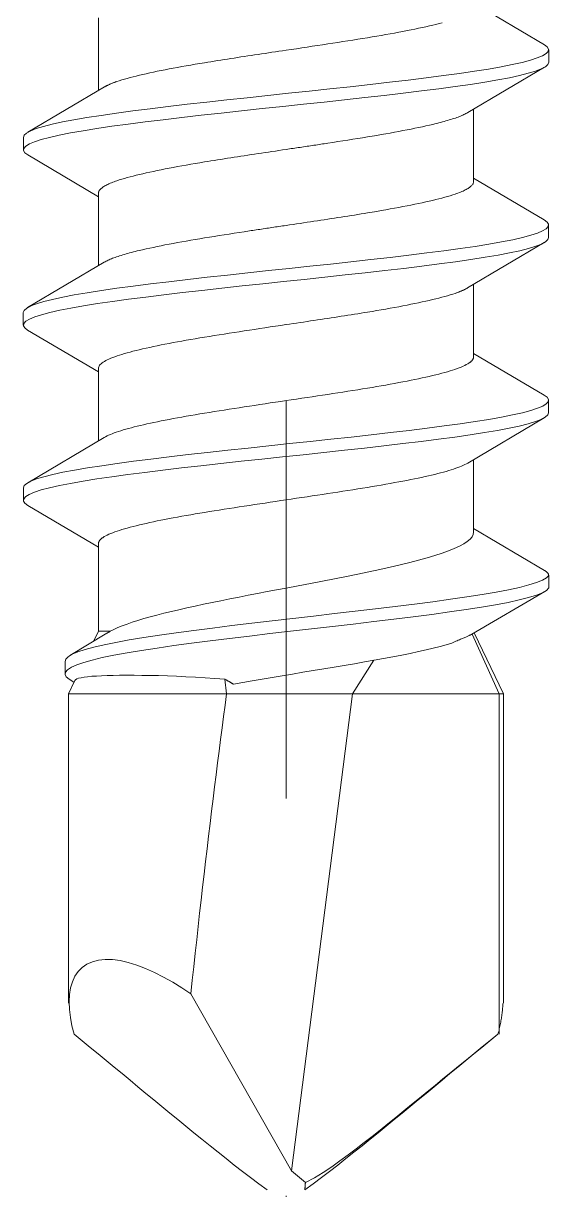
# Model space of a CAD drawing. Header units: millimetres. Extents: x 1459 to 16731, y 971 to 8404.
# Drawn here: x 5624.91 to 5629.11, y 1979.21 to 1988.53 of the extents above; entities that cross this region are included whole.
import ezdxf

# ---------------------------------------------------------------- set-up
doc = ezdxf.new("R2010")
doc.units = ezdxf.units.MM
doc.header["$LTSCALE"] = 0.5
doc.linetypes.add('CENTER', pattern=[50.8, 31.75, -6.35, 6.35, -6.35])
doc.layers.get('0').update_dxf_attribs({"lineweight": 20})
doc.layers.add('Quincaillerie', color=150, linetype='Continuous', lineweight=20)

# ---------------------------------------------------------------- blocks, each defined once
blk = doc.blocks.new('4970074')
at = {"color": 1, "linetype": 'CENTER'}
blk.add_line((0, 5.75), (0, -47.0029), dxfattribs=at)
for p, q in [((1.5, -35.5181), (2.0656, -35.852)), ((-1.5, -36.218), (-1.5, -35.6381)), ((2.1, -35.992), (2.1, -35.892)), ((2.0656, -36.032), (1.4533, -36.3938)), ((-2.064, -36.5513), (-1.4519, -36.1894)), ((1.5, -36.946), (1.5, -36.366)), ((-2.0991, -36.6924), (-2.0991, -36.5924)), ((-1.5, -37.0663), (-2.0649, -36.7328)), ((1.5, -36.9177), (2.0649, -37.2512)), ((-1.5, -37.6181), (-1.5, -37.038)), ((2.0991, -37.3916), (2.0991, -37.2916)), ((2.064, -37.4328), (1.4519, -37.7947)), ((-2.0656, -37.952), (-1.4533, -37.5902)), ((1.5, -38.346), (1.5, -37.766)), ((-2.1, -38.092), (-2.1, -37.992)), ((-1.5, -38.466), (-2.0656, -38.132)), ((1.5, -38.318), (2.064, -38.6513)), ((-1.5, -39.0177), (-1.5, -38.4384)), ((2.0991, -38.7924), (2.0991, -38.6924)), ((2.0649, -38.8328), (1.453, -39.1944)), ((-2.0649, -39.3512), (-1.453, -38.9897)), ((1.5, -39.7456), (1.5, -39.1663)), ((-2.0991, -39.4916), (-2.0991, -39.3916)), ((-1.5, -39.866), (-2.064, -39.5328)), ((1.5, -39.718), (2.0656, -40.052)), ((-1.5, -40.5384), (-1.5, -39.8381)), ((2.1, -40.192), (2.1, -40.092)), ((2.068, -40.221), (1.4853, -40.5615)), ((-1.5385, -40.6189), (-1.5, -40.5384)), ((-1.4048, -40.5384), (-1.5, -40.5384)), ((-1.7271, -40.7323), (-1.4321, -40.5543)), ((1.7045, -41.0384), (1.4878, -40.5601)), ((1.5054, -40.5497), (1.74, -41.0384)), ((-1.7666, -40.8795), (-1.7666, -40.7795)), ((0.5318, -41.0384), (0.702, -40.7703)), ((-1.74, -41.0384), (-1.6888, -40.9319)), ((-1.695, -40.9448), (-1.7342, -40.922)), ((-0.475, -41.0384), (-0.4883, -40.922)), ((-0.475, -41.0384), (-1.74, -41.0384)), ((-1.74, -41.0384), (-1.74, -43.5091)), ((-0.475, -41.0384), (0.5318, -41.0384)), ((0.5318, -41.0384), (0.0436, -44.8482)), ((0.5318, -41.0384), (1.7045, -41.0384)), ((1.74, -41.0384), (1.7045, -41.0384)), ((1.7045, -41.0384), (1.7045, -43.7582)), ((1.74, -41.0384), (1.74, -43.5091)), ((0.0436, -44.8482), (-0.7612, -43.4358)), ((0.0436, -44.8482), (0.155, -44.9416))]:
    blk.add_line(p, q)
at = {"flags": 128}
for points in [[(1.1727, -35.6956), (1.1985, -35.6894), (1.2233, -35.6831), (1.2471, -35.6768)], [(0.3338, -35.8456), (0.3747, -35.8393), (0.4152, -35.8331), (0.4554, -35.8268), (0.4953, -35.8206), (0.5348, -35.8143), (0.5738, -35.8081), (0.6124, -35.8018), (0.6505, -35.7956), (0.6881, -35.7894), (0.7252, -35.7831), (0.7617, -35.7768), (0.7976, -35.7706), (0.8329, -35.7643), (0.8676, -35.7581), (0.9016, -35.7518), (0.9349, -35.7456), (0.9675, -35.7393), (0.9993, -35.7331), (1.0303, -35.7268), (1.0605, -35.7206), (1.0899, -35.7143), (1.1184, -35.7081), (1.146, -35.7018), (1.1727, -35.6956)], [(-2.0991, -36.5924), (-2.0927, -36.5748), (-2.0733, -36.5572), (-2.0412, -36.5395), (-1.9965, -36.5219), (-1.9392, -36.5043), (-1.8696, -36.4867), (-1.7879, -36.469), (-1.695, -36.4514), (-1.5916, -36.4338), (-1.4783, -36.4161), (-1.356, -36.3985), (-1.2253, -36.3809), (-1.0869, -36.3632), (-0.9417, -36.3456), (-0.7904, -36.328), (-0.6341, -36.3104), (-0.4738, -36.2927), (-0.3106, -36.2751), (-0.1455, -36.2575), (0.0205, -36.2398), (0.1863, -36.2222), (0.3511, -36.2046), (0.5136, -36.187), (0.6728, -36.1693), (0.8277, -36.1517), (0.9775, -36.1341), (1.1212, -36.1164), (1.2581, -36.0988), (1.3872, -36.0812), (1.5076, -36.0636), (1.6186, -36.0459), (1.7192, -36.0283), (1.8088, -36.0107), (1.887, -35.993), (1.9536, -35.9754), (2.0082, -35.9578), (2.0504, -35.9401), (2.0799, -35.9225), (2.0964, -35.9049), (2.0995, -35.8873), (2.0891, -35.8696), (2.0656, -35.852)], [(-0.6508, -35.9956), (-0.6254, -35.9914), (-0.5998, -35.9873), (-0.574, -35.9831), (-0.548, -35.9789), (-0.5218, -35.9748), (-0.4954, -35.9706), (-0.4688, -35.9664), (-0.4421, -35.9623), (-0.4152, -35.9581), (-0.3882, -35.9539), (-0.361, -35.9498), (-0.3337, -35.9456), (-0.3063, -35.9414), (-0.2788, -35.9373), (-0.2512, -35.9331), (-0.2235, -35.9289), (-0.1957, -35.9248), (-0.1679, -35.9206), (-0.14, -35.9164), (-0.1121, -35.9123), (-0.0841, -35.9081), (-0.0561, -35.9039), (-0.028, -35.8998), (0, -35.8956)], [(-2.0649, -36.7328), (-2.0883, -36.7151), (-2.0986, -36.6975), (-2.0958, -36.6799), (-2.0802, -36.6622), (-2.0517, -36.6446), (-2.0106, -36.627), (-1.9569, -36.6093), (-1.8907, -36.5917), (-1.8124, -36.574), (-1.7225, -36.5564), (-1.622, -36.5388), (-1.5114, -36.5211), (-1.3915, -36.5035), (-1.263, -36.4859), (-1.1267, -36.4682), (-0.9832, -36.4506), (-0.8335, -36.4329), (-0.6784, -36.4153), (-0.5191, -36.3977), (-0.3565, -36.38), (-0.1918, -36.3624), (-0.0258, -36.3448), (0.1403, -36.3271), (0.3055, -36.3095), (0.4688, -36.2918), (0.6291, -36.2742), (0.7854, -36.2566), (0.9367, -36.2389), (1.0823, -36.2213), (1.2212, -36.2037), (1.3525, -36.186), (1.4755, -36.1684), (1.5892, -36.1507), (1.6928, -36.1331), (1.7854, -36.1155), (1.8669, -36.0978), (1.9367, -36.0802), (1.9946, -36.0626), (2.0402, -36.0449), (2.0732, -36.0273), (2.0932, -36.0096), (2.1, -35.992)], [(-1.3515, -36.1456), (-1.3327, -36.1393), (-1.3128, -36.1331), (-1.2919, -36.1268), (-1.2699, -36.1206), (-1.247, -36.1143), (-1.223, -36.1081), (-1.1981, -36.1019), (-1.1723, -36.0956), (-1.1456, -36.0893), (-1.1179, -36.0831), (-1.0894, -36.0768), (-1.0601, -36.0706), (-1.0299, -36.0643), (-0.999, -36.0581), (-0.9673, -36.0518), (-0.9348, -36.0456), (-0.9016, -36.0393), (-0.8677, -36.0331), (-0.8331, -36.0268), (-0.7979, -36.0206), (-0.762, -36.0143), (-0.7255, -36.0081), (-0.6885, -36.0019), (-0.6508, -35.9956)], [(-1.4514, -36.1891), (-1.4484, -36.1873), (-1.4452, -36.1854), (-1.4419, -36.1836), (-1.4385, -36.1818), (-1.4351, -36.18), (-1.4315, -36.1782), (-1.4279, -36.1764), (-1.4241, -36.1746), (-1.4203, -36.1728), (-1.4164, -36.171), (-1.4123, -36.1691), (-1.4082, -36.1673), (-1.404, -36.1655), (-1.3997, -36.1637), (-1.3953, -36.1619), (-1.3908, -36.1601), (-1.3862, -36.1583), (-1.3815, -36.1565), (-1.3767, -36.1547), (-1.3719, -36.1528), (-1.3669, -36.151), (-1.3618, -36.1492), (-1.3567, -36.1474), (-1.3515, -36.1456)], [(1.1727, -36.4884), (1.189, -36.4845), (1.2049, -36.4806), (1.2205, -36.4766), (1.2356, -36.4727), (1.2504, -36.4688), (1.2647, -36.4649), (1.2787, -36.4609), (1.2922, -36.457), (1.3054, -36.4531), (1.3181, -36.4491), (1.3305, -36.4452), (1.3424, -36.4413), (1.3539, -36.4374), (1.365, -36.4334), (1.3757, -36.4295), (1.386, -36.4256), (1.3958, -36.4217), (1.4052, -36.4177), (1.4142, -36.4138), (1.4228, -36.4099), (1.4309, -36.406), (1.4386, -36.402), (1.4458, -36.3981), (1.4526, -36.3942)], [(0.3338, -36.6384), (0.3747, -36.6322), (0.4152, -36.6259), (0.4554, -36.6197), (0.4953, -36.6134), (0.5348, -36.6072), (0.5738, -36.6009), (0.6124, -36.5947), (0.6505, -36.5884), (0.6881, -36.5822), (0.7252, -36.5759), (0.7617, -36.5697), (0.7976, -36.5634), (0.8329, -36.5572), (0.8676, -36.5509), (0.9016, -36.5447), (0.9349, -36.5384), (0.9675, -36.5322), (0.9993, -36.5259), (1.0303, -36.5197), (1.0605, -36.5134), (1.0899, -36.5072), (1.1184, -36.5009), (1.146, -36.4947), (1.1727, -36.4884)], [(-0.6508, -36.7884), (-0.6254, -36.7843), (-0.5998, -36.7801), (-0.574, -36.7759), (-0.548, -36.7718), (-0.5218, -36.7676), (-0.4954, -36.7634), (-0.4688, -36.7593), (-0.4421, -36.7551), (-0.4152, -36.7509), (-0.3882, -36.7468), (-0.361, -36.7426), (-0.3337, -36.7384), (-0.3063, -36.7343), (-0.2788, -36.7301), (-0.2512, -36.7259), (-0.2235, -36.7218), (-0.1957, -36.7176), (-0.1679, -36.7134), (-0.14, -36.7093), (-0.1121, -36.7051), (-0.0841, -36.7009), (-0.0561, -36.6968), (-0.028, -36.6926), (0, -36.6884)], [(0, -36.6884), (0.014, -36.6863), (0.028, -36.6843), (0.0421, -36.6822), (0.0561, -36.6801), (0.0701, -36.678), (0.0841, -36.6759), (0.0981, -36.6738), (0.1121, -36.6718), (0.1261, -36.6697), (0.14, -36.6676), (0.154, -36.6655), (0.1679, -36.6634), (0.1819, -36.6613), (0.1958, -36.6593), (0.2097, -36.6572), (0.2236, -36.6551), (0.2374, -36.653), (0.2513, -36.6509), (0.2651, -36.6488), (0.2789, -36.6468), (0.2926, -36.6447), (0.3064, -36.6426), (0.3201, -36.6405), (0.3338, -36.6384)], [(-1.3515, -36.9384), (-1.3327, -36.9322), (-1.3128, -36.9259), (-1.2919, -36.9197), (-1.2699, -36.9134), (-1.247, -36.9072), (-1.223, -36.9009), (-1.1981, -36.8947), (-1.1723, -36.8884), (-1.1456, -36.8822), (-1.1179, -36.8759), (-1.0894, -36.8697), (-1.0601, -36.8634), (-1.0299, -36.8572), (-0.999, -36.8509), (-0.9673, -36.8447), (-0.9348, -36.8384), (-0.9016, -36.8322), (-0.8677, -36.8259), (-0.8331, -36.8197), (-0.7979, -36.8134), (-0.762, -36.8072), (-0.7255, -36.8009), (-0.6885, -36.7947), (-0.6508, -36.7884)], [(-1.4994, -37.0384), (-1.4991, -37.0342), (-1.4982, -37.0301), (-1.4969, -37.0259), (-1.495, -37.0217), (-1.4927, -37.0176), (-1.4898, -37.0134), (-1.4864, -37.0092), (-1.4825, -37.0051), (-1.478, -37.0009), (-1.4731, -36.9967), (-1.4677, -36.9926), (-1.4618, -36.9884), (-1.4553, -36.9842), (-1.4484, -36.9801), (-1.4409, -36.9759), (-1.433, -36.9717), (-1.4245, -36.9676), (-1.4156, -36.9634), (-1.4061, -36.9592), (-1.3962, -36.9551), (-1.3857, -36.9509), (-1.3748, -36.9468), (-1.3634, -36.9426), (-1.3515, -36.9384)], [(1.3515, -37.0456), (1.3634, -37.0414), (1.3748, -37.0373), (1.3857, -37.0331), (1.3962, -37.0289), (1.4061, -37.0248), (1.4156, -37.0206), (1.4245, -37.0164), (1.433, -37.0123), (1.4409, -37.0081), (1.4484, -37.0039), (1.4553, -36.9998), (1.4618, -36.9956), (1.4677, -36.9914), (1.4731, -36.9873), (1.478, -36.9831), (1.4825, -36.9789), (1.4864, -36.9748), (1.4898, -36.9706), (1.4927, -36.9664), (1.495, -36.9623), (1.4969, -36.9581), (1.4982, -36.9539), (1.4991, -36.9498), (1.4994, -36.9456)], [(0.6508, -37.1956), (0.6885, -37.1893), (0.7255, -37.1831), (0.762, -37.1768), (0.7979, -37.1706), (0.8331, -37.1643), (0.8677, -37.1581), (0.9016, -37.1518), (0.9348, -37.1456), (0.9673, -37.1393), (0.999, -37.1331), (1.0299, -37.1268), (1.0601, -37.1206), (1.0894, -37.1143), (1.1179, -37.1081), (1.1456, -37.1018), (1.1723, -37.0956), (1.1981, -37.0893), (1.223, -37.0831), (1.247, -37.0768), (1.2699, -37.0706), (1.2919, -37.0643), (1.3128, -37.0581), (1.3327, -37.0518), (1.3515, -37.0456)], [(-2.1, -37.992), (-2.0932, -37.9744), (-2.0732, -37.9567), (-2.0402, -37.9391), (-1.9946, -37.9215), (-1.9367, -37.9038), (-1.8669, -37.8862), (-1.7854, -37.8685), (-1.6928, -37.8509), (-1.5892, -37.8333), (-1.4755, -37.8156), (-1.3525, -37.798), (-1.2212, -37.7804), (-1.0823, -37.7627), (-0.9367, -37.7451), (-0.7854, -37.7274), (-0.6291, -37.7098), (-0.4688, -37.6922), (-0.3055, -37.6745), (-0.1403, -37.6569), (0.0258, -37.6393), (0.1918, -37.6216), (0.3565, -37.604), (0.5191, -37.5863), (0.6784, -37.5687), (0.8335, -37.5511), (0.9832, -37.5334), (1.1267, -37.5158), (1.263, -37.4982), (1.3915, -37.4805), (1.5114, -37.4629), (1.622, -37.4452), (1.7225, -37.4276), (1.8124, -37.41), (1.8907, -37.3923), (1.9569, -37.3747), (2.0106, -37.3571), (2.0517, -37.3394), (2.0802, -37.3218), (2.0958, -37.3041), (2.0986, -37.2865), (2.0883, -37.2689), (2.0649, -37.2512)], [(0, -37.2956), (0.028, -37.2914), (0.0561, -37.2873), (0.0841, -37.2831), (0.1121, -37.2789), (0.14, -37.2748), (0.1679, -37.2706), (0.1957, -37.2664), (0.2235, -37.2623), (0.2512, -37.2581), (0.2788, -37.2539), (0.3063, -37.2498), (0.3337, -37.2456), (0.361, -37.2414), (0.3882, -37.2373), (0.4152, -37.2331), (0.4421, -37.2289), (0.4688, -37.2248), (0.4954, -37.2206), (0.5218, -37.2164), (0.548, -37.2123), (0.574, -37.2081), (0.5998, -37.2039), (0.6254, -37.1998), (0.6508, -37.1956)], [(-1.1727, -37.4956), (-1.146, -37.4893), (-1.1184, -37.4831), (-1.0899, -37.4768), (-1.0605, -37.4706), (-1.0303, -37.4643), (-0.9993, -37.4581), (-0.9675, -37.4518), (-0.9349, -37.4456), (-0.9016, -37.4393), (-0.8676, -37.4331), (-0.8329, -37.4268), (-0.7976, -37.4206), (-0.7617, -37.4143), (-0.7252, -37.4081), (-0.6881, -37.4018), (-0.6505, -37.3956), (-0.6124, -37.3893), (-0.5738, -37.3831), (-0.5348, -37.3768), (-0.4953, -37.3706), (-0.4554, -37.3643), (-0.4152, -37.3581), (-0.3747, -37.3519), (-0.3338, -37.3456)], [(-0.3338, -37.3456), (-0.3201, -37.3435), (-0.3064, -37.3414), (-0.2926, -37.3393), (-0.2789, -37.3373), (-0.2651, -37.3352), (-0.2513, -37.3331), (-0.2374, -37.331), (-0.2236, -37.3289), (-0.2097, -37.3268), (-0.1958, -37.3248), (-0.1819, -37.3227), (-0.1679, -37.3206), (-0.154, -37.3185), (-0.14, -37.3164), (-0.1261, -37.3143), (-0.1121, -37.3123), (-0.0981, -37.3102), (-0.0841, -37.3081), (-0.0701, -37.306), (-0.0561, -37.3039), (-0.0421, -37.3018), (-0.028, -37.2998), (-0.014, -37.2977), (0, -37.2956)], [(-2.0656, -38.132), (-2.0891, -38.1144), (-2.0995, -38.0968), (-2.0964, -38.0791), (-2.0799, -38.0615), (-2.0504, -38.0439), (-2.0082, -38.0262), (-1.9536, -38.0086), (-1.887, -37.991), (-1.8088, -37.9734), (-1.7192, -37.9557), (-1.6186, -37.9381), (-1.5076, -37.9205), (-1.3872, -37.9028), (-1.2581, -37.8852), (-1.1212, -37.8676), (-0.9775, -37.8499), (-0.8277, -37.8323), (-0.6728, -37.8147), (-0.5136, -37.7971), (-0.3511, -37.7794), (-0.1863, -37.7618), (-0.0205, -37.7442), (0.1455, -37.7265), (0.3106, -37.7089), (0.4738, -37.6913), (0.6341, -37.6737), (0.7904, -37.656), (0.9417, -37.6384), (1.0869, -37.6208), (1.2253, -37.6031), (1.356, -37.5855), (1.4783, -37.5679), (1.5916, -37.5503), (1.695, -37.5326), (1.7879, -37.515), (1.8696, -37.4974), (1.9392, -37.4797), (1.9965, -37.4621), (2.0412, -37.4445), (2.0733, -37.4268), (2.0927, -37.4092), (2.0991, -37.3916)], [(-1.4526, -37.5898), (-1.4458, -37.5859), (-1.4386, -37.582), (-1.4309, -37.5781), (-1.4228, -37.5741), (-1.4142, -37.5702), (-1.4052, -37.5663), (-1.3958, -37.5624), (-1.386, -37.5584), (-1.3757, -37.5545), (-1.365, -37.5506), (-1.3539, -37.5467), (-1.3424, -37.5427), (-1.3305, -37.5388), (-1.3181, -37.5349), (-1.3054, -37.5309), (-1.2922, -37.527), (-1.2787, -37.5231), (-1.2647, -37.5192), (-1.2504, -37.5152), (-1.2356, -37.5113), (-1.2205, -37.5074), (-1.2049, -37.5035), (-1.189, -37.4995), (-1.1727, -37.4956)], [(1.3515, -37.8384), (1.3567, -37.8366), (1.3618, -37.8348), (1.3669, -37.833), (1.3719, -37.8312), (1.3767, -37.8294), (1.3815, -37.8276), (1.3862, -37.8257), (1.3908, -37.8239), (1.3953, -37.8221), (1.3997, -37.8203), (1.404, -37.8185), (1.4082, -37.8167), (1.4123, -37.8149), (1.4164, -37.8131), (1.4203, -37.8113), (1.4241, -37.8094), (1.4279, -37.8076), (1.4315, -37.8058), (1.4351, -37.804), (1.4385, -37.8022), (1.4419, -37.8004), (1.4452, -37.7986), (1.4484, -37.7968), (1.4514, -37.795)], [(0.6508, -37.9884), (0.6885, -37.9822), (0.7255, -37.9759), (0.762, -37.9697), (0.7979, -37.9634), (0.8331, -37.9572), (0.8677, -37.9509), (0.9016, -37.9447), (0.9348, -37.9384), (0.9673, -37.9322), (0.999, -37.9259), (1.0299, -37.9197), (1.0601, -37.9134), (1.0894, -37.9072), (1.1179, -37.9009), (1.1456, -37.8947), (1.1723, -37.8884), (1.1981, -37.8822), (1.223, -37.8759), (1.247, -37.8697), (1.2699, -37.8634), (1.2919, -37.8572), (1.3128, -37.8509), (1.3327, -37.8447), (1.3515, -37.8384)], [(0, -38.0884), (0.028, -38.0842), (0.0561, -38.0801), (0.0841, -38.0759), (0.1121, -38.0717), (0.14, -38.0676), (0.1679, -38.0634), (0.1957, -38.0592), (0.2235, -38.0551), (0.2512, -38.0509), (0.2788, -38.0467), (0.3063, -38.0426), (0.3337, -38.0384), (0.361, -38.0342), (0.3882, -38.0301), (0.4152, -38.0259), (0.4421, -38.0217), (0.4688, -38.0176), (0.4954, -38.0134), (0.5218, -38.0093), (0.548, -38.0051), (0.574, -38.0009), (0.5998, -37.9968), (0.6254, -37.9926), (0.6508, -37.9884)], [(-1.1727, -38.2884), (-1.146, -38.2822), (-1.1184, -38.2759), (-1.0899, -38.2697), (-1.0605, -38.2634), (-1.0303, -38.2572), (-0.9993, -38.2509), (-0.9675, -38.2447), (-0.9349, -38.2384), (-0.9016, -38.2322), (-0.8676, -38.2259), (-0.8329, -38.2197), (-0.7976, -38.2134), (-0.7617, -38.2072), (-0.7252, -38.2009), (-0.6881, -38.1947), (-0.6505, -38.1884), (-0.6124, -38.1822), (-0.5738, -38.1759), (-0.5348, -38.1697), (-0.4953, -38.1634), (-0.4554, -38.1572), (-0.4152, -38.1509), (-0.3747, -38.1447), (-0.3338, -38.1384)], [(-1.5, -38.4384), (-1.4994, -38.4322), (-1.4976, -38.4259), (-1.4945, -38.4197), (-1.4903, -38.4134), (-1.4849, -38.4072), (-1.4784, -38.4009), (-1.4707, -38.3947), (-1.4618, -38.3884), (-1.4518, -38.3822), (-1.4407, -38.3759), (-1.4284, -38.3697), (-1.4151, -38.3634), (-1.4006, -38.3572), (-1.3851, -38.3509), (-1.3685, -38.3447), (-1.3509, -38.3384), (-1.3322, -38.3322), (-1.3124, -38.3259), (-1.2916, -38.3197), (-1.2699, -38.3134), (-1.2471, -38.3072), (-1.2233, -38.3009), (-1.1985, -38.2947), (-1.1727, -38.2884)], [(1.4624, -38.3956), (1.4654, -38.3935), (1.4684, -38.3914), (1.4712, -38.3893), (1.4738, -38.3873), (1.4763, -38.3852), (1.4787, -38.3831), (1.481, -38.381), (1.4831, -38.3789), (1.4851, -38.3768), (1.487, -38.3748), (1.4887, -38.3727), (1.4903, -38.3706), (1.4918, -38.3685), (1.4931, -38.3664), (1.4943, -38.3643), (1.4954, -38.3623), (1.4964, -38.3602), (1.4972, -38.3581), (1.4979, -38.356), (1.4984, -38.3539), (1.4989, -38.3518), (1.4992, -38.3498), (1.4993, -38.3477), (1.4994, -38.3456)], [(0.9352, -38.5456), (0.9677, -38.5393), (0.9995, -38.5331), (1.0304, -38.5268), (1.0605, -38.5206), (1.0897, -38.5143), (1.1181, -38.5081), (1.1456, -38.5019), (1.1722, -38.4956), (1.1979, -38.4893), (1.2227, -38.4831), (1.2465, -38.4768), (1.2694, -38.4706), (1.2913, -38.4643), (1.3122, -38.4581), (1.3321, -38.4518), (1.3509, -38.4456), (1.3687, -38.4393), (1.3854, -38.4331), (1.4011, -38.4268), (1.4156, -38.4206), (1.429, -38.4143), (1.4413, -38.4081), (1.4524, -38.4018), (1.4624, -38.3956)], [(0, -38.6956), (0.0421, -38.6893), (0.0841, -38.6831), (0.126, -38.6768), (0.1679, -38.6706), (0.2096, -38.6643), (0.2511, -38.6581), (0.2925, -38.6518), (0.3336, -38.6456), (0.3744, -38.6393), (0.415, -38.6331), (0.4553, -38.6268), (0.4952, -38.6206), (0.5347, -38.6143), (0.5738, -38.6081), (0.6124, -38.6019), (0.6506, -38.5956), (0.6883, -38.5893), (0.7254, -38.5831), (0.762, -38.5768), (0.798, -38.5706), (0.8333, -38.5643), (0.868, -38.5581), (0.902, -38.5518), (0.9352, -38.5456)], [(-2.0991, -39.3916), (-2.0926, -39.374), (-2.073, -39.3563), (-2.0402, -39.3387), (-1.9943, -39.3211), (-1.9358, -39.3035), (-1.8652, -39.2858), (-1.7831, -39.2682), (-1.6901, -39.2506), (-1.5867, -39.2329), (-1.4734, -39.2153), (-1.3508, -39.1977), (-1.2194, -39.1801), (-1.0804, -39.1624), (-0.9346, -39.1448), (-0.783, -39.1272), (-0.6266, -39.1096), (-0.4663, -39.0919), (-0.3032, -39.0743), (-0.1381, -39.0567), (0.0279, -39.0391), (0.1937, -39.0214), (0.3582, -39.0038), (0.5205, -38.9862), (0.6796, -38.9685), (0.8345, -38.9509), (0.9842, -38.9333), (1.1279, -38.9157), (1.2645, -38.898), (1.3929, -38.8804), (1.5125, -38.8628), (1.6225, -38.8452), (1.7225, -38.8275), (1.8119, -38.8099), (1.8902, -38.7923), (1.9568, -38.7746), (2.0111, -38.757), (2.0527, -38.7394), (2.0811, -38.7218), (2.0963, -38.7041), (2.0984, -38.6865), (2.0876, -38.6689), (2.064, -38.6513)], [(-0.9352, -38.8456), (-0.902, -38.8393), (-0.868, -38.8331), (-0.8333, -38.8268), (-0.798, -38.8206), (-0.762, -38.8144), (-0.7254, -38.8081), (-0.6883, -38.8018), (-0.6506, -38.7956), (-0.6124, -38.7893), (-0.5738, -38.7831), (-0.5347, -38.7768), (-0.4952, -38.7706), (-0.4553, -38.7643), (-0.415, -38.7581), (-0.3744, -38.7518), (-0.3336, -38.7456), (-0.2925, -38.7393), (-0.2511, -38.7331), (-0.2096, -38.7268), (-0.1679, -38.7206), (-0.126, -38.7143), (-0.0841, -38.7081), (-0.0421, -38.7018), (0, -38.6956)], [(-2.064, -39.5328), (-2.0876, -39.5151), (-2.0984, -39.4975), (-2.0963, -39.4799), (-2.0811, -39.4623), (-2.0527, -39.4446), (-2.0111, -39.427), (-1.9568, -39.4094), (-1.8902, -39.3917), (-1.8119, -39.3741), (-1.7225, -39.3565), (-1.6225, -39.3389), (-1.5125, -39.3212), (-1.3929, -39.3036), (-1.2645, -39.286), (-1.1279, -39.2684), (-0.9842, -39.2507), (-0.8345, -39.2331), (-0.6796, -39.2155), (-0.5205, -39.1979), (-0.3582, -39.1802), (-0.1937, -39.1626), (-0.0279, -39.145), (0.1381, -39.1273), (0.3032, -39.1097), (0.4663, -39.0921), (0.6266, -39.0745), (0.783, -39.0568), (0.9346, -39.0392), (1.0804, -39.0216), (1.2194, -39.004), (1.3508, -38.9863), (1.4734, -38.9687), (1.5867, -38.9511), (1.6901, -38.9334), (1.7831, -38.9158), (1.8652, -38.8982), (1.9358, -38.8806), (1.9943, -38.8629), (2.0402, -38.8453), (2.073, -38.8277), (2.0926, -38.8101), (2.0991, -38.7924)], [(-1.453, -38.9897), (-1.4423, -38.9837), (-1.4307, -38.9777), (-1.4179, -38.9716), (-1.4042, -38.9656), (-1.3894, -38.9596), (-1.3736, -38.9536), (-1.3568, -38.9476), (-1.3391, -38.9416), (-1.3204, -38.9356), (-1.3007, -38.9296), (-1.2802, -38.9236), (-1.2587, -38.9176), (-1.2363, -38.9116), (-1.213, -38.9056), (-1.1889, -38.8996), (-1.1639, -38.8936), (-1.1381, -38.8876), (-1.1114, -38.8816), (-1.084, -38.8756), (-1.0557, -38.8696), (-1.0267, -38.8636), (-0.997, -38.8576), (-0.9665, -38.8516), (-0.9352, -38.8456)], [(0.9352, -39.3384), (0.9665, -39.3324), (0.997, -39.3264), (1.0267, -39.3204), (1.0557, -39.3144), (1.084, -39.3084), (1.1114, -39.3024), (1.1381, -39.2964), (1.1639, -39.2904), (1.1889, -39.2844), (1.213, -39.2784), (1.2363, -39.2724), (1.2587, -39.2664), (1.2802, -39.2604), (1.3007, -39.2544), (1.3204, -39.2484), (1.3391, -39.2424), (1.3568, -39.2364), (1.3736, -39.2304), (1.3894, -39.2244), (1.4042, -39.2184), (1.4179, -39.2124), (1.4307, -39.2064), (1.4423, -39.2004), (1.453, -39.1944)], [(0, -39.4884), (0.0421, -39.4822), (0.0841, -39.4759), (0.126, -39.4697), (0.1679, -39.4634), (0.2096, -39.4572), (0.2511, -39.4509), (0.2925, -39.4447), (0.3336, -39.4384), (0.3744, -39.4322), (0.415, -39.4259), (0.4553, -39.4197), (0.4952, -39.4134), (0.5347, -39.4072), (0.5738, -39.4009), (0.6124, -39.3947), (0.6506, -39.3884), (0.6883, -39.3822), (0.7254, -39.3759), (0.762, -39.3697), (0.798, -39.3634), (0.8333, -39.3572), (0.868, -39.3509), (0.902, -39.3447), (0.9352, -39.3384)], [(-0.9352, -39.6384), (-0.902, -39.6322), (-0.868, -39.6259), (-0.8333, -39.6197), (-0.798, -39.6134), (-0.762, -39.6072), (-0.7254, -39.6009), (-0.6883, -39.5947), (-0.6506, -39.5884), (-0.6124, -39.5822), (-0.5738, -39.5759), (-0.5347, -39.5697), (-0.4952, -39.5634), (-0.4553, -39.5572), (-0.415, -39.5509), (-0.3744, -39.5447), (-0.3336, -39.5384), (-0.2925, -39.5322), (-0.2511, -39.5259), (-0.2096, -39.5197), (-0.1679, -39.5134), (-0.126, -39.5072), (-0.0841, -39.5009), (-0.0421, -39.4947), (0, -39.4884)], [(-1.4624, -39.7884), (-1.4524, -39.7822), (-1.4413, -39.7759), (-1.429, -39.7697), (-1.4156, -39.7634), (-1.4011, -39.7572), (-1.3854, -39.7509), (-1.3687, -39.7447), (-1.3509, -39.7384), (-1.3321, -39.7322), (-1.3122, -39.7259), (-1.2913, -39.7197), (-1.2694, -39.7134), (-1.2465, -39.7072), (-1.2227, -39.7009), (-1.1979, -39.6947), (-1.1722, -39.6884), (-1.1456, -39.6822), (-1.1181, -39.6759), (-1.0897, -39.6697), (-1.0605, -39.6634), (-1.0304, -39.6572), (-0.9995, -39.6509), (-0.9677, -39.6447), (-0.9352, -39.6384)], [(-1.4994, -39.8384), (-1.4993, -39.8363), (-1.4992, -39.8343), (-1.4989, -39.8322), (-1.4984, -39.8301), (-1.4979, -39.828), (-1.4972, -39.8259), (-1.4964, -39.8238), (-1.4954, -39.8218), (-1.4943, -39.8197), (-1.4931, -39.8176), (-1.4918, -39.8155), (-1.4903, -39.8134), (-1.4887, -39.8113), (-1.487, -39.8093), (-1.4851, -39.8072), (-1.4831, -39.8051), (-1.481, -39.803), (-1.4787, -39.8009), (-1.4763, -39.7988), (-1.4738, -39.7968), (-1.4712, -39.7947), (-1.4684, -39.7926), (-1.4654, -39.7905), (-1.4624, -39.7884)], [(1.5, -39.7456), (1.4968, -39.7644), (1.4871, -39.7832), (1.4711, -39.802), (1.4488, -39.8208), (1.4203, -39.8396), (1.3857, -39.8583), (1.3452, -39.8769), (1.2991, -39.8953), (1.2475, -39.9137), (1.1902, -39.9321), (1.1275, -39.9506), (1.0603, -39.9692), (0.9887, -39.9878), (0.9127, -40.0065), (0.8328, -40.0254), (0.7495, -40.0443), (0.663, -40.0631), (0.5739, -40.0818), (0.4823, -40.1004), (0.3883, -40.1189), (0.2926, -40.1374), (0.1956, -40.1558), (0.0979, -40.1742), (0, -40.1926)], [(2.1, -40.092), (2.0999, -40.0903), (2.0998, -40.0887), (2.0995, -40.087), (2.099, -40.0853), (2.0985, -40.0837), (2.0978, -40.082), (2.097, -40.0803), (2.0961, -40.0787), (2.0951, -40.077), (2.094, -40.0753), (2.0927, -40.0736), (2.0913, -40.072), (2.0898, -40.0703), (2.0882, -40.0686), (2.0865, -40.067), (2.0846, -40.0653), (2.0826, -40.0636), (2.0805, -40.062), (2.0783, -40.0603), (2.076, -40.0586), (2.0736, -40.057), (2.071, -40.0553), (2.0684, -40.0536), (2.0656, -40.052)], [(2.1, -40.092), (2.0828, -40.1112), (2.0502, -40.1303), (2.0028, -40.1494), (1.9413, -40.1685), (1.8664, -40.1876), (1.7788, -40.2067), (1.6791, -40.2257), (1.5681, -40.2448), (1.4463, -40.2639), (1.3147, -40.283), (1.1744, -40.3021), (1.0268, -40.3212), (0.8729, -40.3403), (0.7142, -40.3594), (0.5517, -40.3785), (0.3867, -40.3976), (0.2204, -40.4167), (0.054, -40.4358), (-0.1112, -40.4549), (-0.274, -40.474), (-0.4329, -40.4931), (-0.5871, -40.5122), (-0.7356, -40.5313), (-0.8774, -40.5504), (-1.0116, -40.5695), (-1.1373, -40.5886), (-1.2536, -40.6077), (-1.3594, -40.6268), (-1.4538, -40.6459), (-1.5361, -40.665), (-1.606, -40.6841), (-1.6635, -40.7031), (-1.7084, -40.7222), (-1.7407, -40.7413), (-1.7601, -40.7604), (-1.7666, -40.7795)], [(2.1, -40.192), (2.0827, -40.2113), (2.0497, -40.2305), (2.0019, -40.2498), (1.9397, -40.269), (1.864, -40.2882), (1.7755, -40.3073), (1.6748, -40.3265), (1.5626, -40.3457), (1.4396, -40.3649), (1.3067, -40.3841), (1.1651, -40.4033), (1.0161, -40.4225), (0.861, -40.4417), (0.701, -40.461), (0.5373, -40.4802), (0.3711, -40.4994), (0.2038, -40.5186), (0.0365, -40.5378), (-0.1295, -40.557), (-0.2928, -40.5762), (-0.4521, -40.5954), (-0.6066, -40.6146), (-0.7551, -40.6339), (-0.8967, -40.6531), (-1.0306, -40.6723), (-1.1557, -40.6915), (-1.271, -40.7107), (-1.3757, -40.7299), (-1.4686, -40.7491), (-1.5493, -40.7683), (-1.6174, -40.7875), (-1.6729, -40.8067), (-1.7157, -40.8259), (-1.7456, -40.8451), (-1.7625, -40.8643), (-1.7663, -40.8835), (-1.7569, -40.9028), (-1.7342, -40.922)], [(0, -40.1926), (-0.0757, -40.2069), (-0.1513, -40.2213), (-0.2268, -40.2358), (-0.3016, -40.2504), (-0.3755, -40.265), (-0.4482, -40.2795), (-0.5198, -40.2941), (-0.5903, -40.3086), (-0.6593, -40.323), (-0.7268, -40.3375), (-0.7923, -40.3518), (-0.8556, -40.366), (-0.9166, -40.3802), (-0.9755, -40.3944), (-1.0319, -40.4086), (-1.0857, -40.4229), (-1.1367, -40.4372), (-1.1847, -40.4515), (-1.2295, -40.4659), (-1.2711, -40.4804), (-1.3094, -40.4948), (-1.3445, -40.5093), (-1.3763, -40.5238), (-1.4048, -40.5384)], [(-1.4048, -40.5384), (-1.406, -40.5391), (-1.4072, -40.5397), (-1.4083, -40.5404), (-1.4095, -40.5411), (-1.4107, -40.5417), (-1.4118, -40.5424), (-1.413, -40.543), (-1.4141, -40.5437), (-1.4153, -40.5444), (-1.4164, -40.545), (-1.4175, -40.5457), (-1.4187, -40.5464), (-1.4198, -40.547), (-1.421, -40.5477), (-1.4221, -40.5483), (-1.4232, -40.549), (-1.4243, -40.5497), (-1.4254, -40.5503), (-1.4266, -40.551), (-1.4277, -40.5517), (-1.4288, -40.5523), (-1.4299, -40.553), (-1.431, -40.5536), (-1.4321, -40.5543)], [(1.3255, -40.6327), (1.3368, -40.6276), (1.3475, -40.6227), (1.3578, -40.6182), (1.3676, -40.6139), (1.377, -40.6098), (1.3859, -40.606), (1.3944, -40.6024), (1.4024, -40.599), (1.4101, -40.5958), (1.4174, -40.5927), (1.4243, -40.5898), (1.4308, -40.5871), (1.437, -40.5844), (1.4429, -40.5819), (1.4485, -40.5795), (1.4537, -40.5771), (1.4586, -40.5749), (1.4633, -40.5728), (1.4677, -40.5707), (1.4717, -40.5687), (1.4755, -40.5668), (1.479, -40.565), (1.4823, -40.5632), (1.4853, -40.5615)], [(1.3255, -40.6327), (1.2805, -40.6464), (1.2312, -40.6601), (1.1776, -40.6738), (1.1201, -40.6875), (1.0588, -40.7012), (0.9939, -40.7149), (0.9257, -40.7287), (0.8545, -40.7424), (0.7807, -40.7561), (0.7046, -40.7699), (0.6266, -40.7836), (0.5469, -40.7973), (0.4659, -40.8111), (0.3839, -40.8248), (0.3012, -40.8385), (0.2182, -40.8522), (0.1351, -40.866), (0.0523, -40.8797), (-0.0299, -40.8934), (-0.1111, -40.9072), (-0.191, -40.9209), (-0.2693, -40.9346), (-0.3457, -40.9483), (-0.4201, -40.9621)], [(-1.6888, -40.9319), (-1.6831, -40.9254), (-1.6727, -40.9195), (-1.6578, -40.9142), (-1.6383, -40.9094), (-1.6142, -40.9052), (-1.5858, -40.9015), (-1.5531, -40.8983), (-1.5162, -40.8957), (-1.4753, -40.8936), (-1.4306, -40.8919), (-1.3821, -40.8907), (-1.3298, -40.89), (-1.2738, -40.8896), (-1.2145, -40.8898), (-1.152, -40.8904), (-1.0867, -40.8914), (-1.0188, -40.8929), (-0.9483, -40.895), (-0.875, -40.8977), (-0.7999, -40.9011), (-0.7236, -40.9051), (-0.6463, -40.9099), (-0.5678, -40.9155), (-0.4883, -40.922)], [(-0.4883, -40.922), (-0.4852, -40.9236), (-0.4822, -40.9252), (-0.4791, -40.9268), (-0.4761, -40.9284), (-0.4731, -40.93), (-0.4702, -40.9317), (-0.4672, -40.9333), (-0.4643, -40.9349), (-0.4614, -40.9366), (-0.4585, -40.9382), (-0.4556, -40.9399), (-0.4527, -40.9416), (-0.4499, -40.9432), (-0.4471, -40.9449), (-0.4443, -40.9466), (-0.4415, -40.9483), (-0.4388, -40.95), (-0.436, -40.9517), (-0.4333, -40.9534), (-0.4306, -40.9551), (-0.428, -40.9569), (-0.4253, -40.9586), (-0.4227, -40.9603), (-0.4201, -40.9621)], [(-0.7612, -43.4358), (-0.7495, -43.3267), (-0.7377, -43.2182), (-0.7259, -43.1104), (-0.7141, -43.0033), (-0.7022, -42.897), (-0.6903, -42.7915), (-0.6785, -42.6867), (-0.6665, -42.5827), (-0.6546, -42.4795), (-0.6427, -42.3771), (-0.6307, -42.2756), (-0.6188, -42.1749), (-0.6068, -42.0751), (-0.5948, -41.9762), (-0.5828, -41.8782), (-0.5708, -41.781), (-0.5588, -41.6848), (-0.5469, -41.5896), (-0.5349, -41.4953), (-0.5229, -41.4019), (-0.5109, -41.3096), (-0.4989, -41.2182), (-0.487, -41.1278), (-0.475, -41.0384)], [(-1.6944, -43.7582), (-1.7109, -43.6906), (-1.7232, -43.6245), (-1.7307, -43.5606), (-1.7333, -43.4995), (-1.7305, -43.4417), (-1.7221, -43.3879), (-1.7078, -43.3387), (-1.6877, -43.2945), (-1.6615, -43.256), (-1.6294, -43.2236), (-1.5915, -43.1976), (-1.548, -43.1783), (-1.4993, -43.1659), (-1.4457, -43.1604), (-1.3877, -43.1618), (-1.3259, -43.17), (-1.2607, -43.1847), (-1.1928, -43.2057), (-1.1228, -43.2324), (-1.0513, -43.2645), (-0.9789, -43.3014), (-0.906, -43.3426), (-0.8333, -43.3876), (-0.7612, -43.4358)], [(1.6944, -43.7582), (1.6973, -43.7474), (1.7001, -43.7366), (1.7028, -43.7259), (1.7054, -43.7151), (1.7079, -43.7045), (1.7102, -43.6938), (1.7125, -43.6832), (1.7147, -43.6727), (1.7167, -43.6621), (1.7186, -43.6517), (1.7205, -43.6412), (1.7222, -43.6309), (1.7238, -43.6205), (1.7252, -43.6103), (1.7266, -43.6001), (1.7278, -43.5899), (1.7289, -43.5798), (1.7299, -43.5698), (1.7308, -43.5599), (1.7315, -43.55), (1.7321, -43.5402), (1.7326, -43.5304), (1.733, -43.5208), (1.7332, -43.5112)], [(-0.15, -45), (-0.2169, -44.9527), (-0.283, -44.9038), (-0.3485, -44.8537), (-0.4137, -44.8031), (-0.4786, -44.752), (-0.5432, -44.7005), (-0.6076, -44.6488), (-0.6719, -44.5969), (-0.7361, -44.5449), (-0.8001, -44.4927), (-0.8641, -44.4403), (-0.928, -44.3879), (-0.9919, -44.3355), (-1.0557, -44.2829), (-1.1195, -44.2304), (-1.1833, -44.1778), (-1.2471, -44.1252), (-1.3109, -44.0726), (-1.3747, -44.0201), (-1.4385, -43.9676), (-1.5024, -43.9151), (-1.5664, -43.8627), (-1.6304, -43.8104), (-1.6944, -43.7582)], [(0.15, -45), (0.2169, -44.9527), (0.283, -44.9038), (0.3485, -44.8537), (0.4137, -44.8031), (0.4786, -44.752), (0.5432, -44.7005), (0.6076, -44.6488), (0.6719, -44.5969), (0.7361, -44.5449), (0.8001, -44.4927), (0.8641, -44.4403), (0.928, -44.3879), (0.9919, -44.3355), (1.0557, -44.2829), (1.1195, -44.2304), (1.1833, -44.1778), (1.2471, -44.1252), (1.3109, -44.0726), (1.3747, -44.0201), (1.4385, -43.9676), (1.5024, -43.9151), (1.5664, -43.8627), (1.6304, -43.8104), (1.6944, -43.7582)], [(1.6944, -43.7582), (1.6314, -43.8089), (1.5684, -43.8598), (1.5055, -43.9108), (1.4428, -43.9619), (1.38, -44.0131), (1.3174, -44.0643), (1.2547, -44.1155), (1.1921, -44.1668), (1.1294, -44.218), (1.0667, -44.2692), (1.004, -44.3203), (0.9411, -44.3713), (0.8783, -44.4222), (0.8152, -44.473), (0.7521, -44.5235), (0.6886, -44.5738), (0.625, -44.6237), (0.5609, -44.6731), (0.4965, -44.722), (0.4314, -44.7701), (0.3654, -44.8169), (0.2981, -44.8623), (0.2286, -44.9046), (0.155, -44.9416)], [(0.155, -44.9416), (0.1549, -44.9441), (0.1547, -44.9466), (0.1546, -44.9491), (0.1545, -44.9515), (0.1543, -44.954), (0.1542, -44.9565), (0.154, -44.9589), (0.1539, -44.9614), (0.1537, -44.9638), (0.1535, -44.9663), (0.1533, -44.9687), (0.1532, -44.9712), (0.1529, -44.9736), (0.1527, -44.976), (0.1525, -44.9785), (0.1523, -44.9809), (0.152, -44.9833), (0.1518, -44.9857), (0.1515, -44.9881), (0.1513, -44.9905), (0.151, -44.9929), (0.1507, -44.9953), (0.1504, -44.9976), (0.15, -45)]]:
    blk.add_lwpolyline(points, dxfattribs=at)
for centre, start_param, end_param in [((-0.0028, -35.877), -1.57076, -1.348871), ((0.0028, -38.1071), 1.570833, 1.792722)]:
    blk.add_ellipse(centre, major_axis=(1.5168, 0.2267), ratio=0.012537, start_param=start_param, end_param=end_param)

msp = doc.modelspace()

# ---------------------------------------------------------------- block references
at = {"layer": 'Quincaillerie', "lineweight": 20}
msp.add_blockref('4970074', (5627.0133, 2024.2143), dxfattribs=at)

doc.saveas('drawing.dxf')
